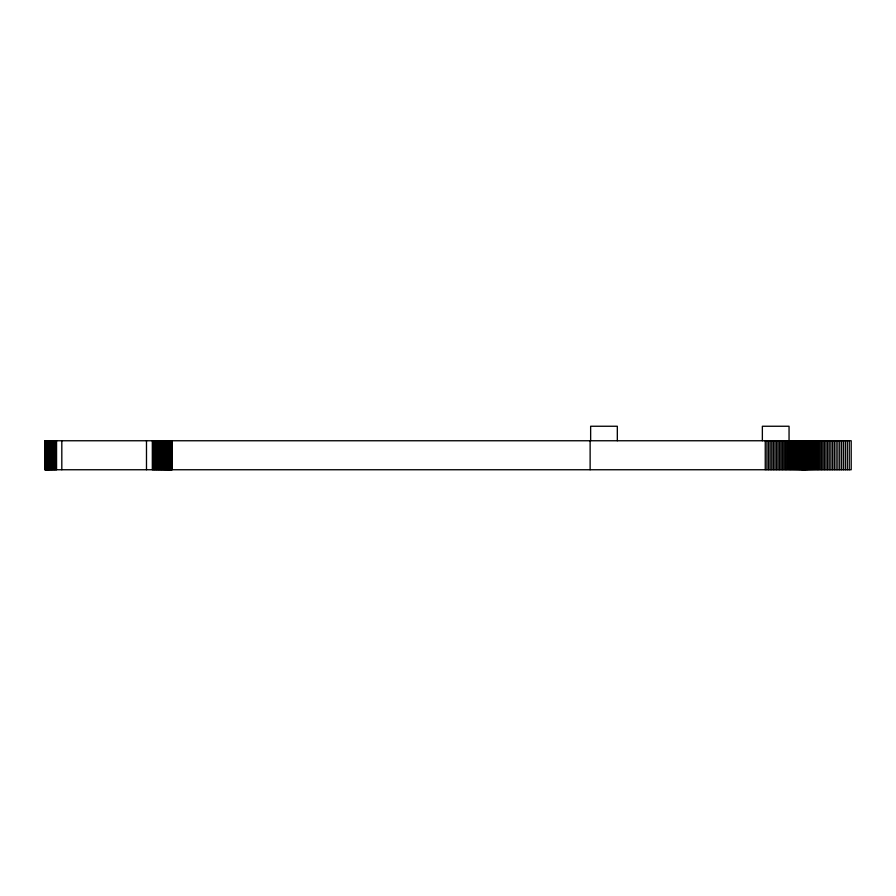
<?xml version="1.0" encoding="UTF-8"?>
<svg xmlns="http://www.w3.org/2000/svg" width="896" height="896" viewBox="0 0 896 896"><rect width="100%" height="100%" fill="white"/><g stroke="black" fill="none" stroke-linecap="round" stroke-linejoin="round"><path stroke-width="1.34" d="M44.811 440.754L851.2 440.754L851.2 469.75L44.811 469.75L44.878 440.754L45.102 469.75M849.251 440.754L849.251 469.75M847.302 440.754L847.302 469.75M845.387 440.754L845.387 469.75M843.483 440.754L843.483 469.75M841.602 440.754L841.602 469.75M839.742 440.754L839.742 469.75M837.906 440.754L837.906 469.75M836.102 440.754L836.102 469.75M834.333 440.754L834.333 469.75M832.586 440.754L832.586 469.75M830.883 440.754L830.883 469.75M829.203 440.754L829.203 469.75M827.579 440.754L827.579 469.75M825.989 440.754L825.989 469.75M824.432 440.754L824.432 469.75M822.931 440.754L822.931 469.75M821.475 440.754L821.475 469.75M820.064 440.754L820.064 469.75M818.709 440.754L818.709 469.75M817.398 440.754L817.398 469.75M816.144 440.754L816.144 469.75M814.946 440.754L814.946 469.75M813.803 440.754L813.803 469.75M812.717 440.754L812.717 469.75M811.698 440.754L811.698 469.75M810.723 440.754L810.723 469.75M809.816 440.754L809.816 469.75M808.976 440.754L808.976 469.75M808.203 440.754L808.203 469.75M807.486 440.754L807.486 469.75M806.837 440.754L806.837 469.75M806.254 440.754L806.254 469.75M805.739 440.754L805.739 469.75M805.291 440.754L805.291 469.75M804.91 440.754L804.91 469.75M804.597 440.754L804.597 469.75M804.037 440.754L804.037 469.75M803.522 440.754L803.522 469.75M803.23 440.754L803.23 469.75M802.872 440.754L802.872 469.75M802.458 440.754L802.458 469.75M801.976 440.754L801.976 469.75M801.438 440.754L801.438 469.75M800.834 440.754L800.834 469.75M800.173 440.754L800.173 469.75M799.456 440.754L799.456 469.75M798.672 440.754L798.672 469.75M797.843 440.754L797.843 469.75M796.947 440.754L796.947 469.75M796.006 440.754L796.006 469.75M794.998 440.754L794.998 469.75M793.957 440.754L793.957 469.75M792.859 440.754L792.859 469.75M791.717 440.754L791.717 469.75M790.518 440.754L790.518 469.75M789.286 440.754L789.286 469.75M789.051 440.754L789.051 426.25L762.362 426.25L762.362 440.754M788.01 440.754L788.01 469.75M786.688 440.754L786.688 469.75M785.333 440.754L785.333 469.75M783.944 440.754L783.944 469.75M782.51 440.754L782.51 469.75M781.054 440.754L781.054 469.75M779.565 440.754L779.565 469.75M778.053 440.754L778.053 469.75M776.518 440.754L776.518 469.75M774.95 440.754L774.95 469.75M773.371 440.754L773.371 469.75M771.77 440.754L771.77 469.75M770.157 440.754L770.157 469.75M768.533 440.754L768.533 469.75M766.898 440.754L766.898 469.75M765.251 440.754L765.251 469.75M617.322 440.754L617.322 426.25L590.643 426.25L590.643 440.754M590.128 440.754L590.128 469.75M172.122 440.754L172.122 469.75M171.718 440.754L171.718 469.75M171.315 440.754L171.315 469.75M170.89 440.754L170.89 469.75M170.453 440.754L170.453 469.75M170.016 440.754L170.016 469.75M169.557 440.754L169.557 469.75M169.098 440.754L169.098 469.75M168.616 440.754L168.616 469.75M168.134 440.754L168.134 469.75M167.63 440.754L167.63 469.75M167.126 440.754L167.126 469.75M166.611 440.754L166.611 469.75M166.085 440.754L166.085 469.75M165.547 440.754L165.547 469.75M165.01 440.754L165.01 469.75M164.45 440.754L164.45 469.75M163.89 440.754L163.89 469.75M163.318 440.754L163.318 469.75M162.736 440.754L162.736 469.75M162.142 440.754L162.142 469.75M161.538 440.754L161.538 469.75M160.933 440.754L160.933 469.75M160.317 440.754L160.317 469.75M159.69 440.754L159.69 469.75M159.062 440.754L159.062 469.75M158.424 440.754L158.424 469.75M157.774 440.754L157.774 469.75M157.114 440.754L157.114 469.75M156.453 440.754L156.453 469.75M155.781 440.754L155.781 469.75M155.098 440.754L155.098 469.75M154.414 440.754L154.414 469.75M153.731 440.754L153.731 469.75M153.026 440.754L153.026 469.75M152.32 440.754L152.32 469.75M146.485 440.754L146.485 469.75M61.813 440.754L61.813 469.75M56.56 440.754L56.56 469.75M55.888 440.754L55.888 469.75M55.227 440.754L55.227 469.75M54.566 440.754L54.566 469.75M53.917 440.754L53.917 469.75M53.267 440.754L53.267 469.75M52.64 440.754L52.64 469.75M52.024 440.754L52.024 469.75M51.419 440.754L51.419 469.75M50.837 440.754L50.837 469.75M50.277 440.754L50.277 469.75M49.728 440.754L49.728 469.75M49.202 440.754L49.202 469.75M48.698 440.754L48.698 469.75M48.227 440.754L48.227 469.75M47.779 440.754L47.779 469.75M47.354 440.754L47.354 469.75M46.962 440.754L46.962 469.75M46.592 440.754L46.592 469.75M46.267 440.754L46.267 469.75M45.965 440.754L45.965 469.75M45.696 440.754L45.696 469.75M45.461 440.754L45.461 469.75M45.27 440.754L45.237 469.75"/></g></svg>
